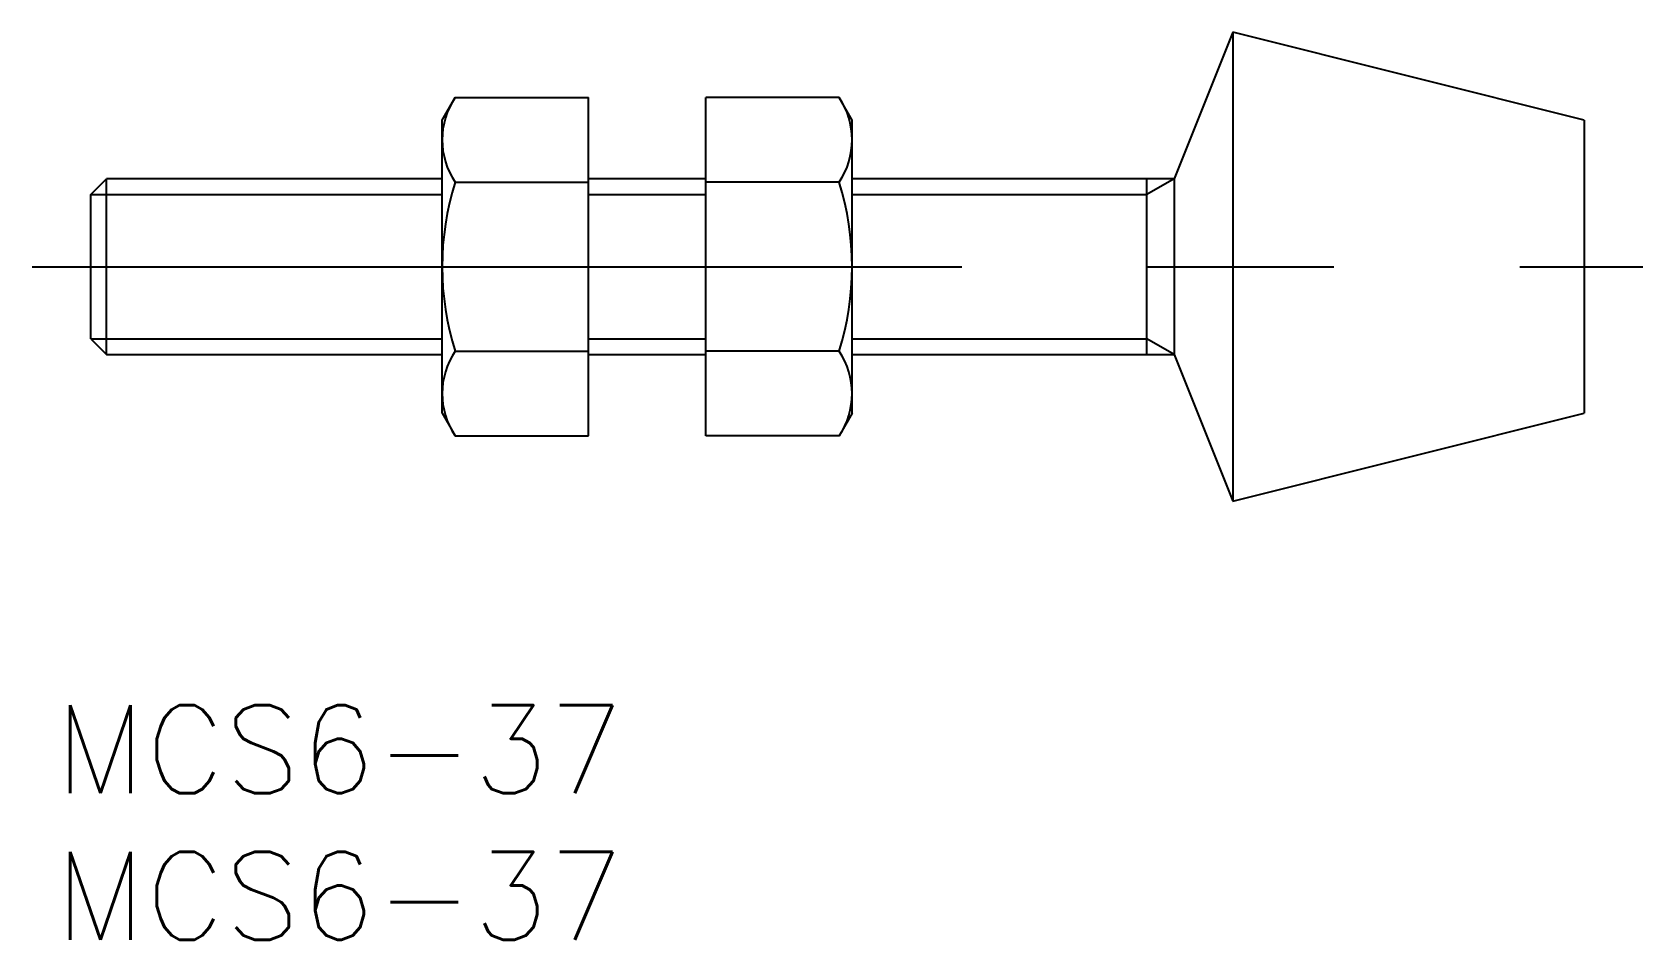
# Model space of a CAD drawing. Extents: x -2 to 53, y -23 to 8.
import ezdxf

# ---------------------------------------------------------------- set-up
doc = ezdxf.new("R2010")
doc.units = 0
doc.linetypes.add('CENTER', pattern=[50.8, 31.75, -6.35, 6.35, -6.35])
doc.layers.get('0').update_dxf_attribs({"linetype": 'CONTINUOUS'})
doc.layers.add('CENTER', color=1, linetype='CENTER')
doc.styles.get("Standard").update_dxf_attribs({"font": 'txt.shx', "height": 3, "bigfont": 'bigfont.shx'})

msp = doc.modelspace()

# ---------------------------------------------------------------- linework, layer by layer
at = {"color": 7, "linetype": 'CONTINUOUS'}
for p, q in [((39, 8), (37, 3)), ((39, 8), (39, -8)), ((51, 5), (39, 8)), ((12, 5), (12.447, 5.774)), ((12.447, 5.774), (17, 5.774)), ((17, -5.774), (17, 5.774)), ((25.553, 5.774), (21, 5.774)), ((21, -5.774), (21, 5.774)), ((26, 5), (25.553, 5.774)), ((12, -5), (12, 5)), ((26, -5), (26, 5)), ((51, 5), (51, -5)), ((0, 2.458), (0.541, 3)), ((0.541, -3), (0.541, 3)), ((12, 3), (0.541, 3)), ((12.447, 2.887), (17, 2.887)), ((21, 3), (17, 3)), ((25.553, 2.887), (21, 2.887)), ((37, 3), (26, 3)), ((36.062, -3), (36.062, 3)), ((37, 3), (37, -3)), ((0, -2.458), (0, 2.458)), ((0, -2.458), (0.541, -3)), ((0.541, -3), (12, -3)), ((12.447, -2.887), (17, -2.887)), ((17, -3), (21, -3)), ((25.553, -2.887), (21, -2.887)), ((26, -3), (37, -3)), ((37, -3), (39, -8)), ((12, -5), (12.447, -5.774)), ((26, -5), (25.553, -5.774)), ((39, -8), (51, -5)), ((12.447, -5.774), (17, -5.774)), ((25.553, -5.774), (21, -5.774))]:
    msp.add_line(p, q, dxfattribs=at)
at = {"color": 3, "linetype": 'CONTINUOUS'}
for p, q in [((37, 3), (36.062, 2.458)), ((0, 2.458), (12, 2.458)), ((17, 2.458), (21, 2.458)), ((26, 2.458), (36.062, 2.458)), ((0, -2.458), (12, -2.458)), ((17, -2.458), (21, -2.458)), ((26, -2.458), (36.062, -2.458)), ((37, -3), (36.062, -2.458))]:
    msp.add_line(p, q, dxfattribs=at)
at = {"color": 7, "linetype": 'CONTINUOUS'}
for centre, radius, start, end in [((14.556, 4.33), 2.556, 145.6158, 214.3842), ((23.444, 4.33), 2.556, 325.6158, 34.3842), ((21.553, 0), 9.553, 162.412, 197.588), ((16.447, 0), 9.553, 342.412, 17.588), ((14.556, -4.33), 2.556, 145.6158, 214.3842), ((23.444, -4.33), 2.556, 325.6158, 34.3842)]:
    msp.add_arc(centre, radius, start, end, dxfattribs=at)
at = {"layer": 'CENTER', "color": 1, "linetype": 'CENTER'}
msp.add_line((-2, 0), (53, 0), dxfattribs=at)

# ---------------------------------------------------------------- texts
at = {"color": 7, "linetype": 'CONTINUOUS'}
for p in [(-1.213, -17.966), (-1.213, -22.966)]:
    msp.add_text('MCS6-37', height=3, dxfattribs=at).set_placement(p)

doc.saveas('drawing.dxf')
